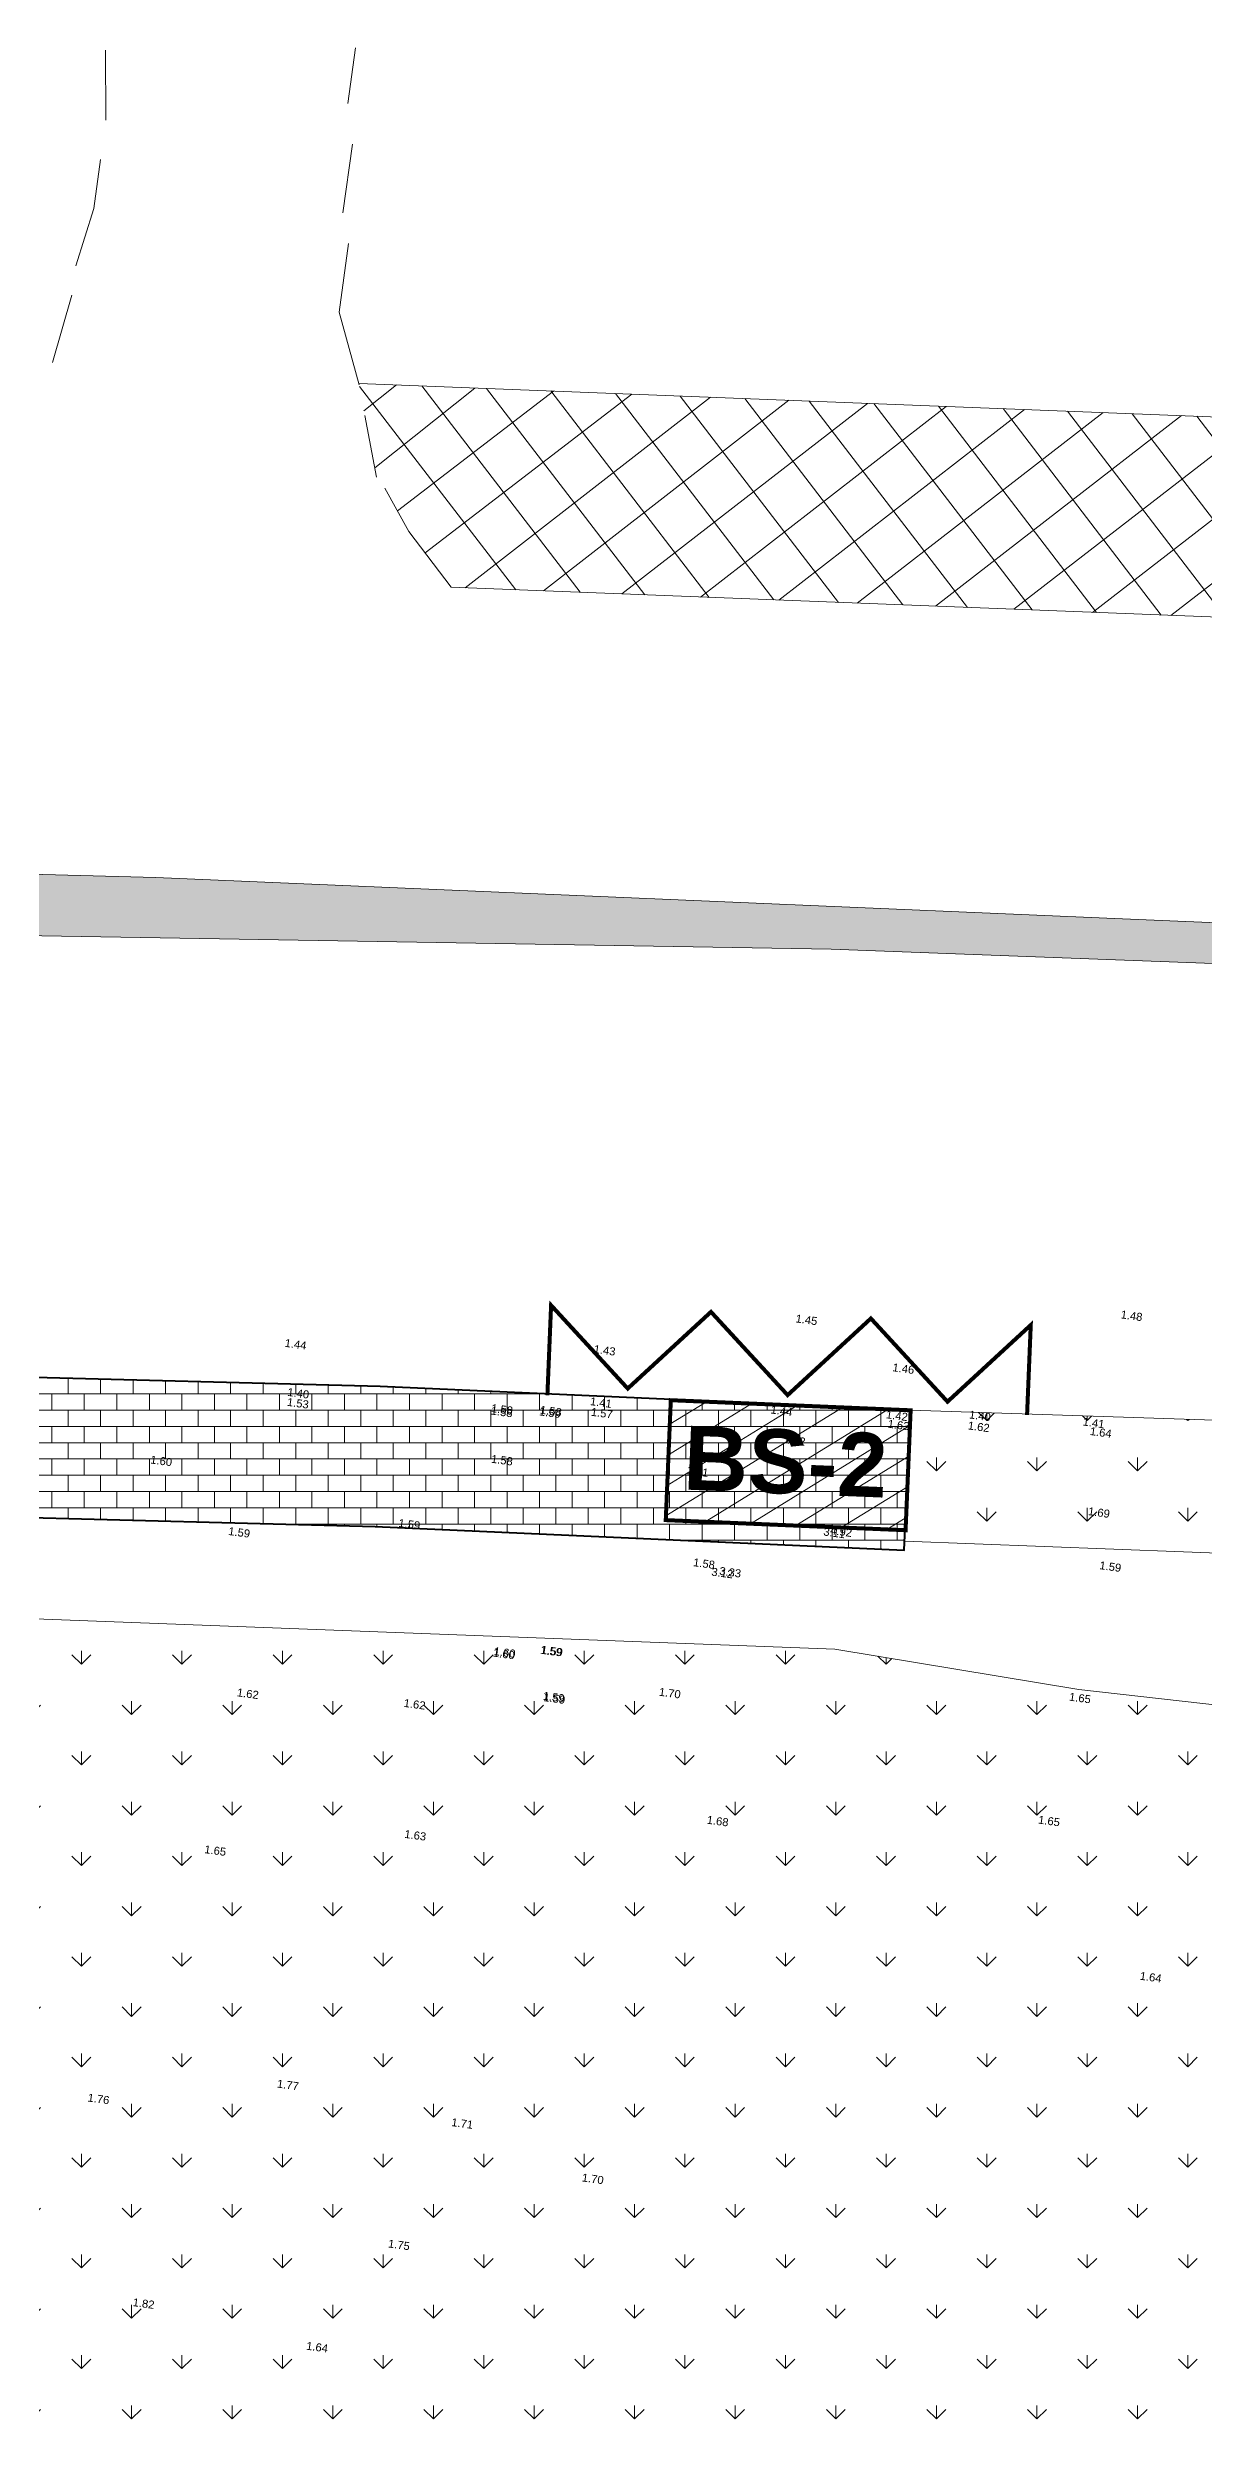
# Model space of a CAD drawing. Header units: millimetres. Extents: x -286774 to 170591, y -126585 to 81607.
# Drawn here: x -92203 to -63320, y 21930 to 81607 of the extents above; entities that cross this region are included whole.
import ezdxf

# ---------------------------------------------------------------- set-up
doc = ezdxf.new("R2010")
doc.units = ezdxf.units.MM
doc.header["$LTSCALE"] = 100
doc.header["$MEASUREMENT"] = 0
doc.layers.add('05 Blue', color=5, linetype='Continuous')
doc.layers.add('English', color=4, linetype='Continuous')
for name, color, linetype, lineweight in [('1', 1, 'Continuous', 15), ('8', 8, 'Continuous', 5), ('ARC-VIEW', 90, 'Continuous', 5), ('ARC_CON-CUT', 130, 'Continuous', 40), ('TAN CANG-profile- REVISE1$0$8', 17, 'Continuous', 0)]:
    doc.layers.add(name, color=color, linetype=linetype, lineweight=lineweight)
doc.layers.add('Elevation', color=1, linetype='Continuous', plot=False)
doc.styles.get("Standard").update_dxf_attribs({"font": 'arial.ttf'})
doc.styles.add('STYLE4', font='')
doc.styles.get('STYLE4').set_extended_font_data('VNI-Helve', bold=True)
pattern_1 = [(90, (-806731.8531837878, -471948.6691231354), (-1257.23585680964, 1257.235856790361), [333.3749999999998, -2181.096713599998]), (45.0000000004393, (-806731.8531837878, -471948.6691231354), (-1257.235856959321, 1257.235856940042), [333.3749999999997, -1444.624999999999]), (135.0000000004393, (-806731.8531837878, -471948.6691231354), (-1257.235856940042, -1257.235856959321), [333.3750000000001, -1444.625])]

# ---------------------------------------------------------------- blocks, each defined once
blk = doc.blocks.new('BS1')
at = {"layer": '1', "ltscale": 0.0789}
h = blk.add_hatch(dxfattribs=at)
h.set_pattern_fill('ANSI31', color=256, scale=0.2)
h.set_pattern_definition([(45, (-138.1007239732426, 167.6465083435178), (-0.4490128060534577, 0.4490128060534577), [])])
h.paths.add_polyline_path([(607295.4507648168, 1194572.026991197), (607296.0240283444, 1194569.082272377), (607301.913465984, 1194570.228799433), (607301.3402024565, 1194573.173518253)])
at = {"layer": '1', "ltscale": 0.0789, "const_width": 0.1}
blk.add_lwpolyline([(607296.0240283444, 1194569.082272377), (607301.913465984, 1194570.228799433), (607301.3402024565, 1194573.173518253), (607295.4507648168, 1194572.026991197)], close=True, dxfattribs=at)
blk = doc.blocks.new('BXE BUS')
at = {"layer": '1', "rotation": 350.2635280730051}
blk.add_blockref('BS1', (-194348.3459133831, 119746.1304203711), dxfattribs=at)

msp = doc.modelspace()

# ---------------------------------------------------------------- hatches: boundary and pattern name
at = {"layer": '8'}
h = msp.add_hatch(dxfattribs=at)
h.set_pattern_fill('AR-B816', color=256, scale=2, angle=-7.830578339296972)
h.set_pattern_definition([(4.423229201058127e-10, (-28297.20692996017, 2.145353148807772), (-3.137401449748722e-09, 406.4), []), (90, (-28297.20692996017, 2.145353148807772), (-406.4000000031374, 406.3999999968626), [406.3999999999999, -406.3999999999999])])
edge = h.paths.add_edge_path()
edge.add_line((-102318.7674303883, 21744.0243172066), (-102318.5216187469, 36400.28457023286))
edge.add_arc((-93818.52162003078, 36400.14200991682), 8499.99999991158, 88.5117727893242, 179.999039046537, ccw=False)
edge.add_line((-93597.76349406393, 44897.27481153388), (-84017.78038377897, 44648.38390163697))
edge.add_line((-84017.78038377897, 44648.38390163697), (-70791.65232707758, 44052.39746632364))
edge.add_line((-70791.65232707758, 44052.39746632364), (-70634.0976783561, 47548.84945831257))
edge.add_line((-70634.0976783561, 47548.84945831257), (-83893.54157820338, 48146.33714849655))
edge.add_line((-83893.54157820338, 48146.33714849655), (-93506.86308933335, 48396.09420070804))
edge.add_arc((-93818.52162000109, 36400.14201012201), 11999.99999994016, 88.5117727898528, 179.9990390473912)
edge.add_line((-105818.5216182535, 36400.34327156575), (-105818.7674298949, 21744.08301853949))
edge.add_line((-105818.7674298949, 21744.08301853949), (-102318.7674303558, 21744.0243174428))
at = {"layer": 'TAN CANG-profile- REVISE1$0$8'}
h = msp.add_hatch(dxfattribs=at)
h.set_pattern_fill('ANSI37', color=256, scale=10000, angle=-7.830578339296972, style=0)
h.set_pattern_definition([(37.16942166070303, (-763304756.1417773, -1100613173.810192), (-755.2174082202635, 996.0655933828194), []), (127.169421660703, (-763304756.1417773, -1100613173.810192), (-996.0655933828194, -755.2174082202635), [])])
h.paths.add_polyline_path([(-84427.1524652947, 73215.65404080319), (-83986.19209315378, 70875.80008298832), (-83774.80742644437, 70597.00222867606), (-83174.36002217629, 69515.51740557172), (-82117.43669085251, 68121.52813359418), (-46597.49415185384, 66732.76282678878), (-44679.61576527089, 67967.36423074956), (-43497.01115925726, 69303.08541568137), (-43539.86285525514, 70807.33957225319), (-43429.10363860358, 71612.70471740699)])
h.paths.add_polyline_path([(-15553.57743349858, 65836.61842900065), (960.8483577513834, 65140.95863336454), (2016.080544725293, 65941.05494841501), (2910.20878289931, 67469.7599169363), (3370.184548493009, 68508.44666575601), (4037.698532285984, 70015.78244595522), (-36771.91649525904, 71335.54263824197), (-36821.2790450115, 70632.53531400643), (-36778.42734840245, 69128.28115662858), (-35510.1193529556, 67455.4940316571), (-34174.3981655644, 66272.8894260272)])
h = msp.add_hatch(dxfattribs=at)
h.set_pattern_fill('GRASS', color=256, scale=70, angle=-7.830578339296972)
h.set_pattern_definition(pattern_1)
h.paths.add_polyline_path([(-162229.1703474589, 54739.94069029398), (-154926.5222732646, 56202.84225944064), (-147439.8553905435, 57351.81163285307), (-132099.3972806593, 58844.30071909905), (-116577.660195743, 59490.10179865673), (-101244.5083177762, 59561.90872411391), (-72623.41691355198, 59074.31552011213), (-27952.87098887283, 57399.47164868099), (-5630.177380227251, 56317.36957735803), (5507.190135904821, 55459.38559091861), (16620.63459146419, 54292.67946959518), (17600.99965588993, 54157.85308914528), (18124.88877199357, 54335.53116217793), (18192.30195939727, 54825.71368262534), (17980.91729363252, 55104.51153680765), (5937.738944076118, 56511.04338488916), (-15866.23796111159, 57761.58483267693), (-64944.85204426362, 59819.4624405197), (-89499.1799408563, 60866.85534520082), (-113991.8431062577, 61517.1303456505), (-121513.1138861688, 61302.87186609786), (-138596.8032437545, 60715.31392945659), (-147609.2728571604, 60164.78395726306), (-156703.4963575786, 59299.9745205443), (-165705.4766945411, 58013.55152426336), (-174441.2168188735, 56198.18086922921), (-182736.7196807279, 53746.52846289678), (-190417.9882695719, 50551.26019021102), (-191254.3818477303, 49917.10618002278), (-191355.5016302972, 49181.83239834935), (-190111.7551252138, 45514.60859693728), (-189410.1879396159, 45168.39755351057), (-188674.9141675085, 45067.27777225927), (-182570.6714659911, 48126.77549222753), (-176097.4779635517, 50735.99403778564), (-169301.5665844643, 52929.0201932068)])
h = msp.add_hatch(dxfattribs=at)
h.set_pattern_fill('GRASS', color=256, scale=70, angle=-7.830578339296972)
h.set_pattern_definition(pattern_1)
edge = h.paths.add_edge_path()
edge.add_arc((-18200.08428708604, 40497.44817911358), 4799.999999430394, 19.73306017940991, 87.15588117986334)
edge.add_line((-17961.91378501616, 45291.53566339951), (-17951.96605193458, 45491.28811856527))
edge.add_arc((-18200.08428666671, 40497.44817953727), 4999.999998935446, 87.15560626068383, 87.1558811956573)
edge.add_line((-17951.99001511722, 45491.2893084477), (-37436.21318816132, 46459.26647183787))
edge.add_line((-37436.21318809234, 46459.26647197695), (-70634.09768255858, 47548.84941871867))
edge.add_line((-70634.09768259991, 47548.84941870552), (-70733.08408778242, 45352.14354602351))
edge.add_line((-70733.08408774645, 45352.14354590951), (-70760.35881910415, 44551.50757545511))
edge.add_line((-70760.35881912243, 44551.5075755272), (-70781.67046535783, 44273.91489036234))
edge.add_line((-70781.67046529544, 44273.91489035751), (-49559.27344414155, 43475.24225016129))
edge.add_line((-49559.27344414825, 43475.24225022238), (-32652.37746863451, 42838.97692937347))
edge.add_line((-32652.37746864371, 42838.9769293409), (-13681.96005842643, 42118.11268727107))
h = msp.add_hatch(dxfattribs=at)
h.set_pattern_fill('GRASS', color=256, scale=70, angle=-7.830578339296972)
h.set_pattern_definition([(90, (-806731.85318275, -571075.5921153036), (-1257.23585680964, 1257.235856790361), [333.3749999999997, -2181.096713599998]), (45.0000000004393, (-806731.85318275, -571075.5921153036), (-1257.235856959321, 1257.235856940042), [333.3749999999997, -1444.624999999999]), (135.0000000004393, (-806731.85318275, -571075.5921153036), (-1257.235856940042, -1257.235856959321), [333.3750000000001, -1444.625])])
edge = h.paths.add_edge_path()
edge.add_line((-102318.5216187469, 36400.28457023286), (-102318.7672944046, 21752.1349605776))
edge.add_line((-102318.7672944152, 21752.13496052079), (-92468.66141044558, 21805.23021705147))
edge.add_line((-92468.66141041787, 21805.23021710968), (-92468.29968034686, 21744.03539408532))
edge.add_line((-92468.29968039546, 21744.03539421044), (-82928.9933149729, 21744.04612065434))
edge.add_line((-82928.9933150183, 21744.04612045376), (-82928.99180051376, 20397.21067068171))
edge.add_line((-82928.99180042243, 20397.21067074437), (-13400.09036512778, 20808.37016312573))
edge.add_line((-13400.09036513802, 20808.37016324182), (-13400.08462748822, 39395.92766757093))
edge.add_line((-13400.08462750528, 39395.92766736641), (-47612.44976403291, 39199.68849601173))
edge.add_line((-47612.44976405625, 39199.68849616912), (-60230.16609141798, 39873.35424632211))
edge.add_line((-60230.16609138565, 39873.35424635904), (-66427.09860252874, 40572.77747470244))
edge.add_line((-66427.09860251704, 40572.77747453535), (-72531.96598840161, 41580.8613625531))
edge.add_line((-72531.96598841122, 41580.86136272179), (-96698.6257592997, 42494.94892424128))
edge.add_line((-96698.62575931253, 42494.94892423735), (-99730.51675842263, 42507.37653015328))
edge.add_arc((-93818.52161842829, 36400.14200950689), 8500.00000152733, 134.0693739048791, 179.9990390428867)

# ---------------------------------------------------------------- linework, layer by layer
at = {"extrusion": (0.0001481266345690322, 0.003600026807716847, 0.9999935089116749), "const_width": 100, "elevation": 160.7255479793102}
msp.add_lwpolyline([(-79713.83276092038, 47925.28892128783), (-79621.33197087649, 50173.38669688816), (-77705.24576290695, 48092.85464051266), (-75624.71370561968, 50008.94084995106), (-73708.62749613567, 47928.40879408853), (-71628.09543930892, 49844.49500455299), (-69712.00922976312, 47763.9629465164), (-67631.47717391358, 49680.04915687428), (-67723.97796273226, 47431.95138230876)], dxfattribs=at)
at = {"layer": 'ARC-VIEW'}
for p, q in [((-90759.64651378477, 81546.6768386542), (-90750.50141212047, 79797.33142338954)), ((-84699.77819518122, 80213.82946730226), (-84508.12429125124, 81607.40535792791)), ((-90885.32778822671, 78816.96638267337), (-91053.86075897061, 77591.51008017764)), ((-84825.4594695287, 77484.11900938315), (-84589.51331109187, 79199.75783180523)), ((-91053.86075897061, 77591.51008017764), (-91501.19158324588, 76154.66911315137)), ((-84917.43414927094, 74999.4998130075), (-84681.48799072776, 76715.13863445226)), ((-91602.31136581273, 75419.39533147794), (-92083.34878539003, 73737.46310396674)), ((-84418.10652718286, 73182.74120841718), (-84917.43414927094, 74999.4998130075)), ((-43429.10363860358, 71612.70471740699), (-84427.1524652947, 73215.65404080319)), ((-83986.19209315378, 70875.80008298832), (-84274.13504849991, 72413.76083350256)), ((-83174.36002217629, 69515.51740557172), (-83774.80742644437, 70597.00222867606)), ((-82117.43669085251, 68121.52813359418), (-83174.36002217629, 69515.51740557172)), ((-46597.49415185384, 66732.76282678878), (-82117.43669085251, 68121.52813359418)), ((-49559.27344429889, 43475.24225000241), (-70781.67046544608, 44273.91489013757))]:
    msp.add_line(p, q, dxfattribs=at)
at = {"layer": 'ARC-VIEW', "flags": 128}
for points in [[(-113991.8431065264, 61517.13034544677), (-89499.17994115746, 60866.85534476092), (-64944.8520445649, 59819.46244007979), (-15866.23821762635, 57761.58484340693)], [(-72623.41691382066, 59074.3155199084), (-101244.5083179268, 59561.90872389394), (-116577.6601960117, 59490.10179845303), (-132099.3972808424, 58844.3007186429), (-147439.8553908446, 57351.8116324132), (-154926.5222735657, 56202.84225900071), (-162229.1703478457, 54739.94069010649), (-169301.566584733, 52929.02019300307), (-176097.4779638529, 50735.99403734576), (-182570.6714664103, 48126.77549180384), (-188674.9140637431, 45067.27782417102)], [(-72623.41691382066, 59074.3155199084), (-27952.870989174, 57399.47164824112), (-5630.177380377776, 56317.36957713806), (5507.190135636134, 55459.38559071488), (16620.63452630374, 54292.67947614986)], [(-70634.09768023796, 47548.84941838072), (-37436.21318824298, 46459.26647175699), (-17951.96605207724, 45491.28811772565)], [(-169901.1330835494, 34494.12332349953), (-158497.4255217161, 37566.48436008774), (-146576.2017534377, 39801.61657572778), (-134286.5858381341, 41305.77455612599), (-121777.701829096, 42185.21288518335), (-109198.6737847368, 42546.18614630193), (-96698.62575951626, 42494.94892450607), (-72531.96598861495, 41580.86136299047)], [(-72531.96589574858, 41580.86135840138), (-66427.09860272077, 40572.77747480404), (-60230.16609158937, 39873.35424662773), (-47612.44976425997, 39199.68849643781), (-13200.08462657419, 39397.07484994207)]]:
    msp.add_lwpolyline(points, dxfattribs=at)
at = {"layer": 'ARC_CON-CUT', "flags": 128}
msp.add_lwpolyline([(-102318.7674303883, 21744.0243172066), (-102318.5216187469, 36400.28457023286, -0.4218369934928728), (-93597.76349406393, 44897.27481153388), (-84017.78038377897, 44648.38390163697), (-70791.65232707758, 44052.39746632364), (-70634.0976783561, 47548.84945831257), (-83893.54157820338, 48146.33714849655), (-93506.86308933335, 48396.09420070804, 0.4218369934945462), (-105818.5216182535, 36400.34327156575), (-105818.7674298949, 21744.08301853949), (-102318.7674303558, 21744.0243174428)], format="xyb", dxfattribs=at)
at = {"layer": 'TAN CANG-profile- REVISE1$0$8'}
msp.add_line((-82117.43669085251, 68121.52813359418), (-83174.36002217629, 69515.51740557172), dxfattribs=at)

# ---------------------------------------------------------------- block references
at = {"layer": '05 Blue', "xscale": 1000.000000000001, "yscale": 1000.000000000001, "zscale": 1000.000000000001, "rotation": 176.3080730837902}
msp.add_blockref('BXE BUS', (681802919.5451092, 1152937843.099562), dxfattribs=at)

# ---------------------------------------------------------------- texts
at = {"layer": 'Elevation'}
for s, p in [('1.45', (-73519.19549023593, 49749.1667226666, 1453.4)), ('1.48', (-65393.28587888309, 49849.99801571261, 1479.1)), ('1.44', (-86289.09890273865, 49138.29718180741, 1440)), ('1.43', (-78564.51988629636, 48987.46075018305, 1432.9)), ('1.46', (-71097.07963175373, 48528.7875158394, 1457.5)), ('1.53', (-86231.86393291206, 47663.74948225981, 1526)), ('1.40', (-86223.1394287927, 47912.88392994909, 1397.9)), ('1.41', (-78656.86060917447, 47681.86734068878, 1414.1)), ('1.58', (-81135.65669103945, 47446.39346692817, 1584.3)), ('1.58', (-81129.81001358567, 47510.19179263203, 1581.8)), ('1.59', (-79931.98242917348, 47426.21150876507, 1594.1)), ('1.58', (-79908.81182064128, 47468.44849376504, 1580.7)), ('1.57', (-78634.96120807301, 47415.39892564197, 1566.5)), ('1.44', (-74143.63049136696, 47473.01796229028, 1440.6)), ('1.42', (-71259.098827968, 47352.89684487625, 1419.4)), ('1.63', (-71217.47167938447, 47119.04477517343, 1634.5)), ('1.62', (-69213.34193470865, 47074.57887244104, 1621.2)), ('1.40', (-69183.46577287721, 47349.06795228821, 1404.7)), ('1.41', (-66341.46048580145, 47172.21177238914, 1410.6)), ('1.62', (-73817.24590757617, 46735.67439004984, 1623.1)), ('1.64', (-66162.36436328315, 46934.59523481458, 1644.6)), ('1.60', (-89648.44343545765, 46222.80254963743, 1599.1)), ('1.58', (-81131.26736762881, 46241.56070515585, 1583.6)), ('1.61', (-76240.78874226031, 45956.6036815906, 1609.1)), ('1.59', (-83447.47934661095, 44639.18972494495, 1590.4)), ('1.69', (-66207.91377747396, 44932.12862065238, 1687.1)), ('1.59', (-87699.36681413447, 44435.58664658935, 1590.9)), ('3.11', (-72824.10146117385, 44422.79715409882, 3105.4)), ('4.92', (-72653.10942809819, 44455.80828277972, 4916.1)), ('1.58', (-76079.30647304712, 43656.15154413869, 1576.2)), ('3.12', (-75624.44247408945, 43419.97664597754, 3116.1)), ('3.33', (-75425.451719351, 43440.05249015255, 3331.6)), ('1.59', (-65923.47576993075, 43580.77454789657, 1594.4)), ('1.60', (-81082.88824530883, 41396.79317094707, 1596.5)), ('1.60', (-81063.66808665683, 41434.52638581199, 1597.6)), ('1.59', (-79900.70930838509, 41468.39569405607, 1589.4)), ('1.59', (-79881.87401543482, 41468.83357573145, 1587.5)), ('1.62', (-87483.29399493645, 40403.55030042784, 1615.3)), ('1.70', (-76935.52363152383, 40417.60770816392, 1697.5)), ('1.62', (-83314.64820115844, 40139.13039457287, 1619.5)), ('1.59', (-79838.14093929838, 40318.14533492927, 1594.1)), ('1.59', (-79821.33748321101, 40282.52379819572, 1589.9)), ('1.65', (-66683.14011325384, 40295.64150864894, 1648.6)), ('1.63', (-83297.66959807114, 36864.28005798692, 1632.2)), ('1.68', (-75739.38754527282, 37218.81307527483, 1681.4)), ('1.65', (-67455.57866406301, 37222.22306411136, 1652.7)), ('1.65', (-88297.74715106114, 36482.956423674, 1654.3)), ('1.64', (-64914.76315395499, 33317.64224758478, 1637.9)), ('1.76', (-91215.90487221943, 30274.64799694299, 1756.1)), ('1.77', (-86481.87496196775, 30623.92023736269, 1771.7)), ('1.71', (-82123.8420880395, 29660.17641238392, 1706.8)), ('1.70', (-78860.50795199728, 28276.6648380274, 1704.7)), ('1.75', (-83704.73545415449, 26626.27380927706, 1754.8)), ('1.82', (-90088.68355704413, 25160.38134775883, 1823.3)), ('1.64', (-85751.55731794517, 24070.30794366622, 1639.2))]:
    msp.add_text(s, height=200, rotation=352.1694216604599, dxfattribs=at).set_placement(p)
at = {"layer": 'English', "style": 'STYLE4'}
msp.add_text('BS-2', height=1600, rotation=357.6920592917403, dxfattribs=at).set_placement((-76336.51065778406, 45569.57205615182))

doc.saveas('drawing.dxf')
